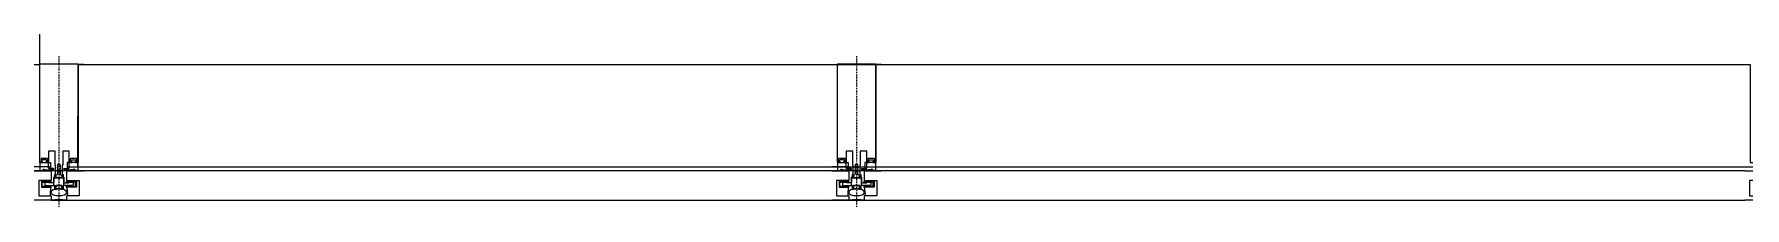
# Model space of a CAD drawing. Header units: millimetres. Extents: x 5429406 to 5440208, y -620941 to -619789.
# Drawn here: x 5438083.2 to 5438308.1, y -620309.6 to -620286.7 of the extents above; entities that cross this region are included whole.
import ezdxf

# ---------------------------------------------------------------- set-up
doc = ezdxf.new("R2010")
doc.units = ezdxf.units.MM
doc.header["$LTSCALE"] = 0.05
doc.linetypes.add('ACAD_ISO04W100', pattern=[30, 24, -3, 0, -3])
for name, color, linetype in [('aksoy_aks', 1, 'ACAD_ISO04W100'), ('aksoy_aksesuar', 31, 'Continuous'), ('aksoy_cam', 4, 'Continuous'), ('aksoy_profil', 40, 'Continuous'), ('aksoy_silikon', 1, 'Continuous'), ('N_Kes-Profil', 52, 'Continuous'), ('N_Mlz-Fitil', 10, 'Continuous')]:
    doc.layers.add(name, color=color, linetype=linetype)
doc.layers.add('aksoy_bant', color=1, linetype='Continuous', lineweight=5)
doc.layers.add('cephe cam', color=152, linetype='Continuous', lineweight=20)

# ---------------------------------------------------------------- blocks, each defined once
blk = doc.blocks.new('A$C7E651983')
at = {"layer": 'aksoy_aksesuar'}
for p, q in [((-14.8, 4.3), (-14.8, 0.5)), ((-9.8, 4.6), (-14.5, 4.6)), ((-14.5, 0.2), (-1.9, 0.2)), ((-9.1, 4.1), (-9.4, 4.5)), ((-2.9, 4.1), (-9.1, 4.1)), ((-2.7, 11.3), (-2.7, 4.3)), ((-2.1, 11.5), (-2.5, 11.5)), ((-1.9, 10.9), (-1.9, 11.3)), ((9.3, 10.7), (-1.7, 10.7)), ((-1.7, 0), (-1.7, -4)), ((-0.2, -3.1), (-0.2, 0)), ((0, 0.2), (7.6, 0.2)), ((7.8, 0), (7.8, -3.1)), ((9.3, -4), (9.3, 0)), ((9.5, 11.3), (9.5, 10.9)), ((9.5, 0.2), (10.1, 0.2)), ((10.1, 11.5), (9.7, 11.5)), ((10.3, 0.4), (10.3, 11.3)), ((-1.4, -4.3), (-1.2, -4.3)), ((-1.2, -4.3), (0.3, -4.3)), ((0.6, -3.1), (-0.2, -3.1)), ((0.6, -4), (0.6, -3.1)), ((7.8, -3.1), (7, -3.1)), ((7, -3.1), (7, -4)), ((7.3, -4.3), (8.8, -4.3)), ((8.8, -4.3), (9, -4.3))]:
    blk.add_line(p, q, dxfattribs=at)
for centre, radius, start, end in [((-14.5, 4.3), 0.3, 90, 180), ((-14.5, 0.5), 0.3, 180, 270), ((-9.8, 4.1), 0.5, 45, 90), ((-2.9, 4.3), 0.2, 270, 0), ((-2.5, 11.3), 0.2, 90, 180), ((-2.1, 11.3), 0.2, 0, 90), ((-1.7, 10.9), 0.2, 180, 270), ((-1.9, 0), 0.2, 0, 90), ((0, 0), 0.2, 90, 180), ((7.6, 0), 0.2, 0, 90), ((9.3, 10.9), 0.2, 270, 0), ((9.5, 0), 0.2, 90, 180), ((9.7, 11.3), 0.2, 90, 180), ((10.1, 11.3), 0.2, 0, 90), ((10.1, 0.4), 0.2, 270, 0), ((-1.4, -4), 0.3, 180, 270), ((0.3, -4), 0.3, 270, 0), ((7.3, -4), 0.3, 180, 270), ((9, -4), 0.3, 270, 0)]:
    blk.add_arc(centre, radius, start, end, dxfattribs=at)
blk = doc.blocks.new('130luk dusey')
at = {"color": 8}
for p, q in [((-24.9, 49.8), (-25.1, 49.7)), ((-24.9, 49.8), (-25.1, 49.7)), ((-25, 49.8), (-25, 50.1)), ((-25, 49.8), (-25, 50.1)), ((-24.9, 49.7), (-25, 49.8)), ((-24.7, 49.8), (-25, 49.8)), ((-24.9, 49.7), (-25, 49.8)), ((-24.7, 49.8), (-25, 49.8)), ((24.7, 49.8), (25, 49.8)), ((24.9, 49.8), (25.1, 49.7)), ((24.9, 49.7), (25, 49.8)), ((25, 49.8), (25, 50.1))]:
    blk.add_line(p, q, dxfattribs=at)
for points in [[(-32.5, 178.8), (-25.5, 178.8), (-25.5, 49.8), (-11, 49.8), (-11, 43.8), (-32.5, 43.8)], [(32.5, 178.8), (25.5, 178.8), (25.5, 49.8), (11, 49.8), (11, 43.8), (32.5, 43.8)]]:
    blk.add_lwpolyline(points, dxfattribs=at)
at = {"color": 1}
for points in [[(-11, 43.8), (-11, 38.8), (-32.5, 38.8)], [(11, 43.8), (11, 38.8), (32.5, 38.8)]]:
    blk.add_lwpolyline(points, dxfattribs=at)
at = {"color": 8}
for centre in [(-25, 49.8), (-25, 49.8), (25, 49.8)]:
    blk.add_circle(centre, 0.05, dxfattribs=at)
at = {"layer": 'aksoy_aks'}
blk.add_line((0, 189.8), (0, -10), dxfattribs=at)
at = {"layer": 'aksoy_bant', "elevation": 0}
for points in [[(-23, 25), (-11, 25), (-11, 26), (-23, 26)], [(23, 25), (11, 25), (11, 26), (23, 26)], [(-17.9, 18), (-10, 18), (-10, 19), (-17.9, 19)], [(17.9, 18), (10, 18), (10, 19), (17.9, 19)]]:
    blk.add_lwpolyline(points, close=True, dxfattribs=at)
at = {"layer": 'aksoy_cam'}
for points in [[(-32.5, 38.8), (-10, 38.8), (-10, 26), (-26.5, 26), (-26.5, 6), (-10, 6), (-10, 0), (-32.5, 0)], [(32.5, 38.8), (10, 38.8), (10, 26), (26.5, 26), (26.5, 6), (10, 6), (10, 0), (32.5, 0)]]:
    blk.add_lwpolyline(points, dxfattribs=at)
at = {"layer": 'aksoy_silikon', "color": 8}
blk.add_line((-10, 0), (10, 0), dxfattribs=at)
at = {"layer": 'aksoy_silikon'}
blk.add_line((-5.2, 14.8), (5.2, 14.8), dxfattribs=at)
for centre, radius, start, end in [((19.7, 8.8, 0), 30.9, 164.5007, 185.1104), ((0, -49.5), 50.5, 78.579, 101.421), ((-19.7, 8.8, 0), 30.9, 354.8896, 15.4993)]:
    blk.add_arc(centre, radius, start, end, dxfattribs=at)
blk.add_ellipse((0, 10.4), major_axis=(-10.4, 0), ratio=0.420522, dxfattribs=at)
at = {"layer": 'N_Kes-Profil'}
blk.add_lwpolyline([(-4.4, 34.8, -0.267949), (-4.6, 34.5), (-5.4, 34, 0.267949), (-5.5, 33.8), (-5.5, 30.1, 0.414214), (-5.2, 29.8), (-4, 29.8, 0.198912), (-3.8, 29.8), (-3.3, 30.4, 0.249568), (-3.2, 30.7, 0.414214), (-3.5, 31), (-4, 31, -0.414214), (-4.3, 31.3), (-4.3, 32.3), (-2.1, 33.6, 0.267949), (-1.9, 33.9), (-1.9, 34.8), (-2.2, 35.1), (-1.9, 35.4), (-1.9, 36.4), (-2.2, 36.7), (-1.9, 37), (-1.9, 38), (-2.2, 38.3), (-1.9, 38.6), (-1.9, 39.6), (-2.2, 39.9), (-1.9, 40.2), (-1.9, 41.1), (-2.2, 41.4), (-1.9, 41.7), (-1.9, 42.7), (-2.2, 43), (-1.9, 43.3), (-1.9, 44.3), (-2.2, 44.6), (-1.9, 44.9), (-1.9, 45.8, -1.018263), (1.9, 45.7), (2.2, 45.4), (1.9, 45.1), (1.9, 44.1), (2.2, 43.8), (1.9, 43.5), (1.9, 42.5), (2.2, 42.2), (1.9, 41.9), (1.9, 40.9), (2.2, 40.6), (1.9, 40.3), (1.9, 39.4), (2.2, 39.1), (1.9, 38.8), (1.9, 37.8), (2.2, 37.5), (1.9, 37.2), (1.9, 36.2), (2.2, 35.9), (1.9, 35.6), (1.9, 34.6), (2.2, 34.3), (1.9, 34), (1.9, 33.7), (4.3, 32.3), (4.3, 31.3, -0.414214), (4, 31), (3.5, 31, 0.414214), (3.2, 30.7, 0.26896), (3.3, 30.4), (3.8, 29.8, 0.198912), (4, 29.8), (5.2, 29.8, 0.414214), (5.5, 30.1), (5.5, 33.8, 0.267949), (5.3, 34), (4.5, 34.5, -0.267949), (4.4, 34.8), (4.4, 46, -0.414214), (4.6, 46.2), (4.8, 46.2, 0.414214), (5, 46.4), (5, 64.5, -0.414214), (5.3, 64.8), (13.2, 64.8, -0.414214), (13.5, 64.5), (13.5, 50.1, 0.414214), (13.8, 49.8), (15.7, 49.8, 0.198912), (15.9, 49.8), (16.4, 50.4, 0.198912), (16.5, 50.6, 0.501408), (16.2, 51), (15.3, 51, -0.414214), (15, 51.3), (15, 54.5, -0.414214), (15.3, 54.8), (23.2, 54.8, -0.414214), (23.5, 54.5), (23.5, 51.3, -0.414214), (23.2, 51), (22.3, 51, 0.414214), (22, 50.7, 0.26896), (22.1, 50.4), (22.6, 49.8, 0.198912), (22.8, 49.8), (24.7, 49.8, 0.414214), (25, 50.1), (25, 178.8, 0.414214), (24, 179.8), (-24, 179.8, 0.414214), (-25, 178.8), (-25, 50.1, 0.407095), (-24.7, 49.8), (-22.8, 49.8, 0.198912), (-22.6, 49.8), (-22.1, 50.4, 0.198912), (-22, 50.6, 0.501408), (-22.3, 51), (-23.2, 51, -0.414214), (-23.5, 51.3), (-23.5, 54.5, -0.414214), (-23.2, 54.8), (-15.3, 54.8, -0.414214), (-15, 54.5), (-15, 51.3, -0.414214), (-15.3, 51), (-16.2, 51, 0.414214), (-16.5, 50.7, 0.26896), (-16.4, 50.4), (-15.9, 49.8, 0.198912), (-15.7, 49.8), (-13.8, 49.8, 0.414214), (-13.5, 50.1), (-13.5, 64.5, -0.414214), (-13.2, 64.8), (-5.3, 64.8, -0.414214), (-5, 64.5), (-5, 46.4, 0.702574), (-4.7, 46.2, -0.557595), (-4.4, 46)], format="xyb", close=True, dxfattribs=at)
at = {"layer": 'N_Kes-Profil', "elevation": 0}
for points in [[(-22, 24), (-10, 24), (-10, 25), (-23, 25), (-23, 17), (-10, 17), (-10, 18), (-22, 18)], [(22, 24), (10, 24), (10, 25), (23, 25), (23, 17), (10, 17), (10, 18), (22, 18)]]:
    blk.add_lwpolyline(points, close=True, dxfattribs=at)
at = {"layer": 'N_Mlz-Fitil'}
for points in [[(-13.5, 39.9, -0.405243), (-13, 40.4), (-7, 40.6, 0.969739), (-7, 41.6), (-13, 41.7, -0.405243), (-13.5, 42.2), (-13.5, 49.5, 0.414214), (-13.8, 49.8), (-15, 49.8), (-16.1, 49.5, -0.493145), (-16.5, 49.8), (-16.5, 51.1, -0.388879), (-16.3, 51.3), (-16, 51.4, 0.63707), (-15.8, 51.9), (-17, 53.1, 0.24542), (-17.5, 53.2, -0.08886), (-21, 53.2, 0.24542), (-21.5, 53.1), (-22.7, 51.9, 0.63707), (-22.5, 51.4), (-22.2, 51.3, -0.388879), (-22, 51.1), (-22, 49.8, -0.493145), (-22.4, 49.5), (-23.4, 49.7, 0.065543), (-23.5, 49.8), (-24.7, 49.8, 0.414214), (-25, 49.5), (-25, 39.9), (-25.5, 39.1, 0.719515), (-25.2, 38.8), (-24.1, 39.3), (-22.5, 39.3, 0.043809), (-15.5, 38.8, 1.011469), (-15.5, 39.8, -0.097794), (-20.8, 40.4, -0.52267), (-20.9, 40.7, -0.386536), (-20.2, 40.8, 0.128678), (-15.6, 40, -0.414214), (-15, 39.4), (-15, 39.1, 0.414214), (-14.7, 38.8), (-13.8, 38.8, 0.414214), (-13.5, 39.1)], [(13.5, 39.9, 0.405243), (13, 40.4), (7, 40.6, -0.969739), (7, 41.6), (13, 41.7, 0.405243), (13.5, 42.2), (13.5, 49.5, -0.414214), (13.8, 49.8), (15, 49.8), (16.1, 49.5, 0.493145), (16.5, 49.8), (16.5, 51.1, 0.388879), (16.3, 51.3), (16, 51.4, -0.63707), (15.8, 51.9), (17, 53.1, -0.24542), (17.5, 53.2, 0.08886), (21, 53.2, -0.24542), (21.5, 53.1), (22.7, 51.9, -0.63707), (22.5, 51.4), (22.2, 51.3, 0.388879), (22, 51.1), (22, 49.8, 0.493145), (22.4, 49.5), (23.4, 49.7, -0.065543), (23.5, 49.8), (24.7, 49.8, -0.414214), (25, 49.5), (25, 39.9), (25.5, 39.1, -0.719515), (25.2, 38.8), (24.1, 39.3), (22.5, 39.3, -0.043809), (15.5, 38.8, -1.011469), (15.5, 39.8, 0.097794), (20.8, 40.4, 0.52267), (20.9, 40.7, 0.386536), (20.2, 40.8, -0.128678), (15.6, 40, 0.414214), (15, 39.4), (15, 39.1, -0.414214), (14.7, 38.8), (13.8, 38.8, -0.414214), (13.5, 39.1)]]:
    blk.add_lwpolyline(points, format="xyb", close=True, dxfattribs=at)
at = {"layer": 'aksoy_cam'}
blk.add_blockref('A$C7E651983', (-3.8, 19), dxfattribs=at)
at = {"layer": 'aksoy_cam', "xscale": -1, "rotation": 359.9999998090411}
blk.add_blockref('A$C7E651983', (3.8, 19), dxfattribs=at)

msp = doc.modelspace()

# ---------------------------------------------------------------- linework, layer by layer
at = {"layer": 'aksoy_cam', "transparency": 33554541}
for p, q in [((5438308.12, -620304.72, -245.25), (5438084.76, -620304.72, -245.25)), ((5438085.46, -620308.59, -245.25), (5438308.12, -620308.59, -245.25))]:
    msp.add_line(p, q, dxfattribs=at)
at = {"layer": 'aksoy_cam', "transparency": 33554541, "elevation": -245.25}
msp.add_lwpolyline([(5438308.12, -620304.72), (5438310.37, -620304.72), (5438310.37, -620305.99), (5438308.72, -620305.99), (5438308.72, -620307.99), (5438310.37, -620307.99), (5438310.37, -620308.59), (5438308.12, -620308.59)], dxfattribs=at)
at = {"layer": 'aksoy_profil', "transparency": 33554541, "elevation": -245.25}
msp.add_lwpolyline([(5438089.01, -620290.72), (5438308.82, -620290.72), (5438308.82, -620303.62), (5438310.27, -620303.62), (5438310.27, -620304.22), (5438192.43, -620304.22), (5438088.96, -620304.22), (5438088.96, -620304.22), (5438089.01, -620290.72)], dxfattribs=at)
at = {"layer": 'cephe cam', "transparency": 33554541, "elevation": -245.25}
msp.add_lwpolyline([(5438083.91, -620286.71), (5438083.91, -620303.66)], dxfattribs=at)

# ---------------------------------------------------------------- block references
at = {"layer": 'aksoy_silikon', "color": 8, "transparency": 33554541, "extrusion": (0, 0, -1), "xscale": 0.1, "yscale": 0.1, "zscale": -0.1}
for p in [(-5438086.46, -620308.59, 245.25), (-5438191.33, -620308.59, 245.25)]:
    msp.add_blockref('130luk dusey', p, dxfattribs=at)

doc.saveas('drawing.dxf')
